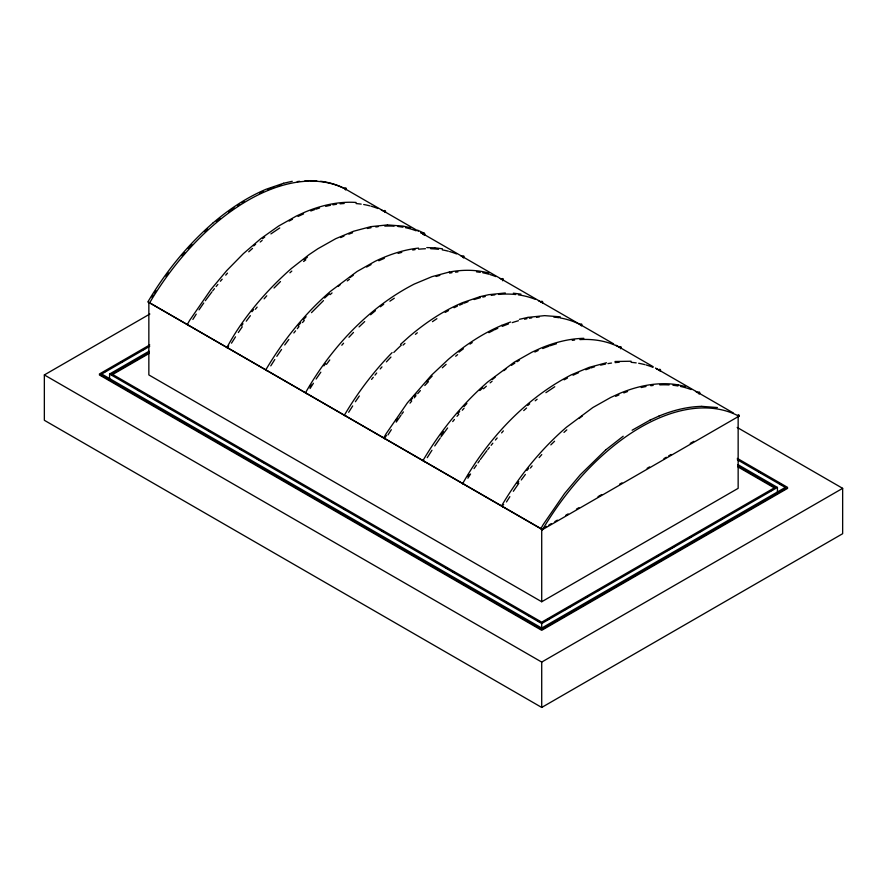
<?xml version="1.0" encoding="UTF-8"?>
<svg xmlns="http://www.w3.org/2000/svg" width="887" height="887" viewBox="0 0 887 887"><rect width="100%" height="100%" fill="white"/><g stroke="black" fill="none" stroke-linecap="round" stroke-linejoin="round"><path stroke-width="1.33" d="M147.896 301.89C165.237 272.531 186.913 245.588 212.714 223.214M149.737 302.744L152.076 298.753A200.395 115.698 -60 0 1 346.074 189.397M189.042 325.662L187.235 324.609L189.63 320.395L210.973 289.428L226.717 270.613L243.393 253.627L260.767 238.692L278.54 226.085L296.402 216.018L305.372 211.938C321.36 205.318 338.734 201.249 356.119 202.458M226.928 347.538C242.495 318.366 265.967 290.936 291.291 268.573L308.887 254.78L317.823 248.77L335.696 238.703L353.469 231.274L370.777 226.662M228.336 348.347L227.471 347.826L228.646 345.742M265.756 369.934C283.097 340.575 304.773 313.632 330.574 291.258L357.117 271.455L375.013 261.366C388.706 254.746 403.33 249.757 418.498 248.105M306.902 393.706C306.425 393.429 305.948 393.107 305.45 392.874C330.507 348.635 367.972 307.734 414.262 284.062L432.047 276.633L449.354 272.021M344.322 415.304C357.683 392.608 373.726 371.476 392.098 352.605M385.479 439.076L383.661 438.023L386.067 433.81L407.399 402.831L431.392 375.279L448.456 359.279C464.522 345.575 482.262 333.623 501.765 325.363M385.18 437.502L386.399 435.428M422.899 460.663C440.251 431.304 461.927 404.361 487.717 381.987L514.26 362.173L532.122 352.106L541.092 348.037C554.663 342.437 569.121 338.623 583.857 338.324M462.648 483.626C487.495 439.431 525.171 398.451 571.405 374.791L589.19 367.362L606.497 362.75M501.477 506.033C518.817 476.663 540.493 449.72 566.294 427.346L592.838 407.543L610.699 397.476L619.669 393.396C637.997 385.79 658.32 381.51 678.111 384.869M501.931 506.311L503.65 504.515M542.024 529.472L542.6 529.783L540.815 528.741L543.21 524.539L564.542 493.56L580.298 474.756L605.577 450.031M541.713 529.273L148.273 302.101L149.759 302.977M738.15 417.123L738.15 488.338L541.713 601.752L148.85 374.935L148.85 302.345L542.6 529.561L544.94 525.57A200.395 115.698 -60 0 1 738.938 416.214L738.15 415.759M192.867 319.442L196.238 314.153M231.485 343.18L235.521 336.838M270.768 365.865L274.804 359.523M310.062 388.539L313.421 383.262M348.669 412.278L352.704 405.936M387.963 434.963L391.322 429.674M427.246 457.648L431.958 450.252M467.881 478.215L470.565 473.991M506.488 501.953L509.859 496.665M199.043 309.84L203.755 302.999M238.326 332.525L242.251 326.815M276.822 356.352L281.545 349.5M316.116 379.026L320.828 372.185M355.399 401.711L359.324 396.012M396.256 422.112L400.979 415.26M434.752 445.939L440.262 437.945M474.046 468.613L476.408 465.198M477.971 462.914L479.545 460.63M513.329 491.298L518.828 483.315M205.329 300.715L211.904 291.89M246.253 321.194L250.367 315.672M284.727 344.976L288.829 339.455M326.471 364.357L329.764 359.934M401.756 414.129L403.408 411.923M441.05 436.803L447.625 427.977M480.333 459.488L486.908 450.663M521.257 479.967L525.37 474.445M212.714 290.792L214.432 288.674M216.14 286.556L217.847 284.428M255.423 309.23L257.13 307.113M293.852 332.98L295.559 330.851M297.267 328.733L298.986 326.604M371.575 379.403L373.283 377.274M374.99 375.157L376.698 373.039M410.005 403.142L411.712 401.024M414.273 397.842L415.981 395.713M452.714 421.58L454.421 419.462M487.728 449.565L489.436 447.447M491.143 445.318L492.85 443.201M530.426 468.003L532.133 465.886M220.408 281.246L222.171 279.217M225.708 275.158L227.482 273.129M264.115 298.852L266.765 295.803M302.511 322.546L304.285 320.517M341.805 345.231L343.568 343.202M380.201 368.925L381.975 366.896M417.722 393.64L420.371 390.59M457.016 416.325L458.779 414.296M462.315 410.237L464.078 408.197M495.412 440.019L497.186 437.99M501.598 432.911L503.361 430.882M539.119 457.625L541.769 454.576M274.016 288.042L280.492 281.556M311.481 312.656L323.5 300.593M348.946 337.26L353.492 332.437M386.41 361.874L390.956 357.051M424.795 385.523L428.432 381.665M359.058 326.926L364.69 321.571M550.838 444.886L554.563 441.238M248.726 251.819L252.529 248.415M289.916 272.797L291.812 271.089M330.152 294.628L332.048 292.921M400.536 344.356L409.173 336.605C425.239 322.89 442.979 310.949 462.482 302.689L480.033 296.668M403.02 345.11L404.927 343.402M442.303 367.795L446.106 364.38M483.493 388.761L486.342 386.211M523.729 410.592L526.579 408.031M563.966 432.424L566.815 429.862M212.736 223.191C228.802 209.487 246.542 197.535 266.045 189.275L283.607 183.254M260.201 242.029L262.131 240.455M415.415 334.344L417.345 332.758M455.674 356.23L457.603 354.656M490.134 382.874L492.063 381.288M535.205 400.802L537.134 399.228M605.599 450.008L623.184 436.238M303.609 261.499L305.804 259.858M347.283 280.902L349.478 279.261M270.912 233.902L279.749 227.959M389.87 301.203L394.294 298.232M432.468 321.659L436.892 318.677M545.915 392.675L554.752 386.732M632.121 430.228L649.983 420.15M737.186 427.445L842.65 488.338L842.65 533.708L541.713 707.449L44.35 420.294L44.35 374.935L149.859 314.02M149.737 344.932L99.355 374.026L541.713 629.415L787.645 487.429L737.297 458.368M104.145 372.163L106.551 370.777M120.942 362.461L123.348 361.076M142.541 349.999L144.936 348.613M149.703 346.318L101.706 374.026L541.713 628.063L785.294 487.429L737.33 459.743M109.567 379.015L109.567 374.026L149.049 351.23M149.016 352.605L111.917 374.026L541.713 622.164L775.083 487.429L737.962 466.008M111.917 374.935L149.016 353.514M544.208 527.732L546.603 526.346M548.898 525.015L551.293 523.629M554.896 521.556L557.369 520.126M565.751 515.292L568.146 513.906M576.45 509.116L578.923 507.686M598.015 496.665L601.674 494.558M619.569 484.213L621.964 482.838M647.122 468.314L649.561 466.906M663.919 458.612L666.314 457.226M668.676 455.863L671.104 454.466M690.241 443.422L693.856 441.327M542.6 529.561L738.938 416.214M547.7 619.614L550.095 618.228M564.454 609.946L566.848 608.56M569.243 607.174L571.638 605.799M585.997 597.505L588.391 596.119M596.763 591.285L599.157 589.91M656.602 556.737L658.997 555.362M667.368 550.528L669.763 549.142M672.158 547.756L674.552 546.381M688.911 538.087L691.306 536.702M699.688 531.867L702.083 530.481M720.033 520.126L723.615 518.052M770.293 491.099L772.688 489.724M109.567 374.026L541.713 623.528L777.433 487.429L777.433 492.418M787.645 488.338L541.713 630.324L99.355 374.935M44.35 374.935L541.713 662.079L842.65 488.338M650.016 420.139L658.908 416.092M501.809 325.352L510.624 322.003M658.952 416.081C672.512 410.47 686.993 406.689 701.717 406.368M283.652 183.243L292.255 181.292M480.078 296.646L488.693 294.695L505.291 292.965M519.372 319.331L527.931 317.391M370.833 226.651L387.431 224.921M449.399 272.01C462.515 269.615 476.23 269.515 489.136 273.141M527.976 317.38L544.629 315.639L560.251 316.825M614.979 361.508L631.123 361.231M387.486 224.921L403.108 226.096L410.559 227.782M426.769 247.595L434.697 247.828M701.772 406.368L717.406 407.543M434.752 247.828L442.391 248.77M513.318 293.187L520.968 294.14M678.222 384.88L685.562 386.555M417.677 230.199L424.308 233.281M344.533 415.415L346.185 416.391M266.089 370.123L267.619 371.032M418.342 231.119L345.287 188.942A200.395 115.698 -60 0 0 320.639 181.27M420.737 232.505L613.582 343.834M615.977 345.22L653.109 366.664M655.504 368.038L733.361 412.987M757.675 471.041L761.279 473.115M779.263 483.493L781.658 484.879M737.929 464.622L777.433 487.429M737.962 466.917L775.083 488.338M137.064 389.448L139.459 390.823M147.841 395.669L150.236 397.054M169.384 408.109L171.779 409.495M186.148 417.788L188.543 419.163M207.702 430.228L211.294 432.302M240.022 448.889L242.417 450.274M256.786 458.568L259.181 459.943M261.576 461.329L263.971 462.715M332.204 502.109L334.599 503.494M342.981 508.329L345.376 509.715M359.745 518.008L362.14 519.394M381.288 530.448L383.683 531.834M402.842 542.888L406.434 544.962M435.162 561.549L437.557 562.935M445.939 567.769L448.334 569.155M451.926 571.228L454.321 572.614M505.801 602.328L509.393 604.413M527.355 614.78L529.739 616.155M538.121 621L540.516 622.375M423.432 460.963L424.762 461.75M462.615 483.592L464.045 484.435M226.895 347.493L227.471 347.826M502.352 506.532L503.339 507.12M541.713 529.162L541.713 601.752M541.713 623.528L541.713 628.517M541.713 662.079L541.713 707.449M151.954 297.223A200.395 115.698 -60 0 1 153.274 295.083M154.615 292.954A200.395 115.698 -60 0 1 155.979 290.847M165.947 276.267A200.395 115.698 -60 0 1 168.397 272.919M182.023 255.778A200.395 115.698 -60 0 1 184.673 252.706M188.255 248.682A200.395 115.698 -60 0 1 191.869 244.757M204.875 231.751A200.395 115.698 -60 0 1 207.713 229.123M216.339 221.595A200.395 115.698 -60 0 1 220.22 218.435M228.757 211.904A200.395 115.698 -60 0 1 234.29 208.013M237.616 205.784A200.395 115.698 -60 0 1 239.845 204.354M242.062 202.957A200.395 115.698 -60 0 1 244.291 201.604M259.858 193.255A200.395 115.698 -60 0 1 263.173 191.725M267.741 189.774A200.395 115.698 -60 0 1 274.016 187.39M277.753 186.137A200.395 115.698 -60 0 1 281.467 184.995M297.234 181.602A200.395 115.698 -60 0 1 299.606 181.292M304.873 180.826A200.395 115.698 -60 0 1 308.909 180.66M310.239 180.649A200.395 115.698 -60 0 1 316.792 180.893M253.704 245.899A200.395 115.698 -60 0 1 255.622 244.28M262.541 238.725A200.395 115.698 -60 0 1 264.736 237.04M289.14 221.074A200.395 115.698 -60 0 1 292.477 219.266M298.032 216.461A200.395 115.698 -60 0 1 303.565 213.922M310.805 210.984A200.395 115.698 -60 0 1 314.552 209.642M315.794 209.221A200.395 115.698 -60 0 1 319.52 208.046M325.662 206.372A200.395 115.698 -60 0 1 330.529 205.296M332.935 204.842A200.395 115.698 -60 0 1 336.517 204.276M340.076 203.844A200.395 115.698 -60 0 1 344.167 203.511M356.086 203.566A200.395 115.698 -60 0 1 361.186 204.121M363.692 204.509A200.395 115.698 -60 0 1 369.801 205.851M370.999 206.172A200.395 115.698 -60 0 1 377.962 208.545M381.31 209.997A200.395 115.698 -60 0 1 384.57 211.616M383.705 211.328A1.109 0.909 -65.1 0 1 385.191 210.707A1.109 0.909 -65.1 0 1 385.091 212.425M241.541 325.806A200.395 115.698 -60 0 1 242.983 323.766M251.975 311.714A200.395 115.698 -60 0 1 253.671 309.552M304.03 259.725A200.395 115.698 -60 0 1 307.334 257.274M340.641 237.583A200.395 115.698 -60 0 1 343.956 236.13M348.835 234.146A200.395 115.698 -60 0 1 352.594 232.76M367.384 228.491A200.395 115.698 -60 0 1 371.021 227.748M375.811 226.961A200.395 115.698 -60 0 1 378.184 226.662M384.803 226.118A200.395 115.698 -60 0 1 394.072 226.163M397.941 226.484A200.395 115.698 -60 0 1 402.975 227.194M405.448 227.671A200.395 115.698 -60 0 1 416.114 230.786M420.604 232.682A200.395 115.698 -60 0 1 423.853 234.301M422.999 234.013A1.109 0.909 -65.1 0 1 424.574 233.492A1.109 0.909 -65.1 0 1 424.108 235.288M344.422 188.654A1.109 0.909 -65.1 0 1 346.03 188.144A1.109 0.909 -65.1 0 1 345.475 189.951M517.265 483.559A200.395 115.698 -60 0 1 518.718 481.53M526.978 470.476A200.395 115.698 -60 0 1 528.674 468.325M579.034 418.498A200.395 115.698 -60 0 1 582.338 416.036M615.645 396.356A200.395 115.698 -60 0 1 618.96 394.903M623.838 392.919A200.395 115.698 -60 0 1 627.597 391.533M641.179 387.541A200.395 115.698 -60 0 1 646.024 386.521M650.814 385.734A200.395 115.698 -60 0 1 653.187 385.435M659.806 384.891A200.395 115.698 -60 0 1 669.075 384.936M672.945 385.257A200.395 115.698 -60 0 1 677.978 385.967M680.451 386.444A200.395 115.698 -60 0 1 691.117 389.559M695.608 391.455A200.395 115.698 -60 0 1 698.856 393.074M698.002 392.786A1.109 0.909 -65.1 0 1 699.599 392.287A1.109 0.909 -65.1 0 1 699.045 394.083M393.817 352.438A200.395 115.698 -60 0 1 401.301 345.154M445.174 312.424A200.395 115.698 -60 0 1 448.512 310.583M454.066 307.734A200.395 115.698 -60 0 1 457.393 306.137M459.61 305.139A200.395 115.698 -60 0 1 462.914 303.709M464.178 303.188A200.395 115.698 -60 0 1 467.948 301.713M474.179 299.54A200.395 115.698 -60 0 1 480.355 297.722M482.805 297.101A200.395 115.698 -60 0 1 485.244 296.535M491.276 295.371A200.395 115.698 -60 0 1 494.857 294.85M498.583 294.44A200.395 115.698 -60 0 1 515.79 294.528M518.33 294.85A200.395 115.698 -60 0 1 535.105 299.274M538.464 300.726A200.395 115.698 -60 0 1 541.713 302.345M540.859 302.057A1.109 0.909 -65.1 0 1 542.234 301.369A1.109 0.909 -65.1 0 1 542.412 302.944M298.132 325.895A200.395 115.698 -60 0 1 300.76 322.79M303.421 319.73A200.395 115.698 -60 0 1 306.115 316.726M324.62 298.032A200.395 115.698 -60 0 1 329.387 293.752M338.08 286.479A200.395 115.698 -60 0 1 340.02 284.938M349.933 277.587A200.395 115.698 -60 0 1 353.259 275.303M366.597 267.054A200.395 115.698 -60 0 1 371.054 264.625M378.816 260.778A200.395 115.698 -60 0 1 384.348 258.339M398.086 253.405A200.395 115.698 -60 0 1 401.789 252.363M412.71 250.012A200.395 115.698 -60 0 1 415.094 249.646M418.642 249.214A200.395 115.698 -60 0 1 425.438 248.748M430.749 248.737A200.395 115.698 -60 0 1 438.5 249.314M442.258 249.879A200.395 115.698 -60 0 1 448.367 251.209M449.565 251.542A200.395 115.698 -60 0 1 456.539 253.915M460.985 255.877A200.395 115.698 -60 0 1 463.147 256.986M462.282 256.698A1.109 0.909 -65.1 0 1 463.846 256.143A1.109 0.909 -65.1 0 1 463.446 257.94M467.571 476.541A200.395 115.698 -60 0 1 468.913 474.412M527.743 405.503A200.395 115.698 -60 0 1 529.672 403.862M564.143 379.847A200.395 115.698 -60 0 1 567.48 378.039M573.035 375.234A200.395 115.698 -60 0 1 578.568 372.695M585.808 369.757A200.395 115.698 -60 0 1 589.556 368.415M590.797 367.994A200.395 115.698 -60 0 1 594.523 366.819M600.665 365.145A200.395 115.698 -60 0 1 605.533 364.069M607.939 363.615A200.395 115.698 -60 0 1 611.531 363.049M615.079 362.617A200.395 115.698 -60 0 1 619.17 362.273M631.089 362.339A200.395 115.698 -60 0 1 636.19 362.894M638.695 363.282A200.395 115.698 -60 0 1 644.805 364.624M646.002 364.945A200.395 115.698 -60 0 1 652.965 367.318M656.313 368.77A200.395 115.698 -60 0 1 659.573 370.389M658.719 370.101A1.109 0.909 -65.1 0 1 660.194 369.48A1.109 0.909 -65.1 0 1 660.094 371.198M738.25 414.684A1.109 0.909 -65.1 0 1 738.982 416.114A1.109 0.909 -65.1 0 1 737.43 416.568M440.95 435.04A200.395 115.698 -60 0 1 443.4 431.692M457.914 413.519A200.395 115.698 -60 0 1 459.677 411.468M464.156 406.468A200.395 115.698 -60 0 1 466.884 403.53M479.878 390.524A200.395 115.698 -60 0 1 482.716 387.896M492.307 379.569A200.395 115.698 -60 0 1 495.223 377.208M503.761 370.677A200.395 115.698 -60 0 1 505.978 369.092M511.511 365.289A200.395 115.698 -60 0 1 514.848 363.127M517.066 361.73A200.395 115.698 -60 0 1 519.294 360.377M534.861 352.028A200.395 115.698 -60 0 1 538.176 350.498M542.755 348.547A200.395 115.698 -60 0 1 549.02 346.163M550.273 345.73A200.395 115.698 -60 0 1 556.471 343.768M572.237 340.375A200.395 115.698 -60 0 1 574.61 340.065M579.887 339.599A200.395 115.698 -60 0 1 620.29 347.715M619.425 347.427A1.109 0.909 -65.1 0 1 621.033 346.917A1.109 0.909 -65.1 0 1 620.479 348.724M395.846 420.66A200.395 115.698 -60 0 1 397.265 418.597M410.814 400.281A200.395 115.698 -60 0 1 412.533 398.152M414.251 396.034A200.395 115.698 -60 0 1 415.992 393.939M426.68 381.82A200.395 115.698 -60 0 1 432.18 376.066M458.978 352.128A200.395 115.698 -60 0 1 463.38 348.802M470.01 344.101A200.395 115.698 -60 0 1 472.228 342.604M488.914 332.669A200.395 115.698 -60 0 1 493.349 330.407M494.458 329.875A200.395 115.698 -60 0 1 497.784 328.312M502.208 326.383A200.395 115.698 -60 0 1 508.484 323.932M512.231 322.624A200.395 115.698 -60 0 1 518.418 320.739M524.539 319.22A200.395 115.698 -60 0 1 526.956 318.71M529.362 318.256A200.395 115.698 -60 0 1 531.756 317.868M536.502 317.258A200.395 115.698 -60 0 1 539.241 317.003M553.798 317.091A200.395 115.698 -60 0 1 558.877 317.712M560.118 317.923A200.395 115.698 -60 0 1 581.007 325.03M580.142 324.742A1.109 0.909 -65.1 0 1 581.684 324.176A1.109 0.909 -65.1 0 1 581.362 325.95M309.751 386.876A200.395 115.698 -60 0 1 311.093 384.747M323.899 365.876A200.395 115.698 -60 0 1 325.54 363.648M370.6 314.774A200.395 115.698 -60 0 1 375.423 310.727M380.401 306.769A200.395 115.698 -60 0 1 383.705 304.263M436.138 276.467A200.395 115.698 -60 0 1 439.841 275.38M449.587 273.107A200.395 115.698 -60 0 1 451.993 272.686M455.563 272.165A200.395 115.698 -60 0 1 457.936 271.888M476.507 271.854A200.395 115.698 -60 0 1 480.299 272.353M482.794 272.786A200.395 115.698 -60 0 1 488.848 274.216M490.034 274.571A200.395 115.698 -60 0 1 495.822 276.589M500.268 278.562A200.395 115.698 -60 0 1 502.43 279.671M501.565 279.372A1.109 0.909 -65.1 0 1 502.674 278.596A1.109 0.909 -65.1 0 1 503.372 279.593A1.109 0.909 -65.1 0 1 502.497 280.713"/></g></svg>
